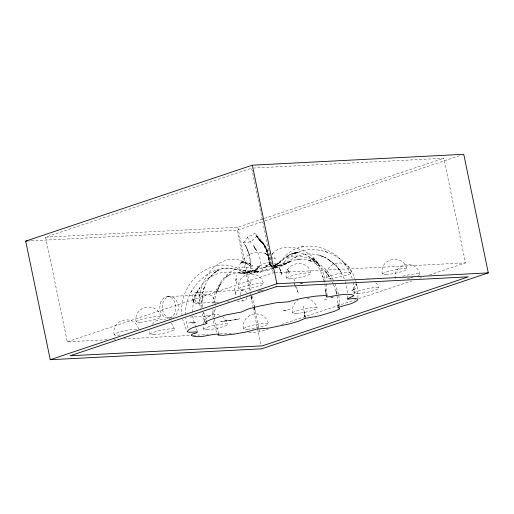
<?xml version="1.0" encoding="UTF-8"?>
<svg xmlns="http://www.w3.org/2000/svg" width="514" height="514" viewBox="0 0 514 514"><rect width="100%" height="100%" fill="white"/><g stroke="black" fill="none" stroke-linecap="round" stroke-linejoin="round"><path stroke-width="0.39" stroke-dasharray="2.57 1.93" d="M114.179 334.749C110.786 319.021 134.687 313.771 138.529 328.979M136.165 321.937C132.798 305.727 157.406 301.063 160.798 316.804M149.863 334.376L149.87 329.223M203.236 329.435L203.242 324.283M238.83 288.9C235.463 272.696 260.078 268.025 263.47 283.767M243.732 328.806C240.366 312.602 264.973 307.937 268.366 323.679M286.382 278.421C283.015 262.211 307.623 257.546 311.015 273.287M292.492 313.154L292.498 308.002L294.381 303.568L297.812 300.202M326.872 277.791C323.505 261.587 348.119 256.923 351.512 272.664M354.127 293.186L354.133 288.033L356.016 283.599M382.3 274.206C378.934 258.002 403.548 253.338 406.94 269.079M354.088 293.995L353.304 282.437M185.676 314.497C183.89 286.818 215.809 257.501 242.589 271.848L241.972 271.553L245.724 272.555L242.627 272.079L249.83 272.317L248.892 272.407C256.871 271.386 264.71 271.071 272.324 268.135M358.007 298.075L357.468 287.667L356.909 284.782L356.003 284.203L356.909 284.897L356.375 285.938M337.923 307.623L337.081 295.955M192.551 311.914L193.116 304.211L194.163 299.469L193.797 300.947L195.603 295.447L199.676 287.898L197.312 291.695C202.844 281.152 213.329 272.799 225.53 272.157C234.294 271.508 243.43 274.765 251.956 271.765L245.351 272.805L250.196 272.182C256.769 267.974 264.877 268.109 272.124 265.693M356.889 285.321L356.909 284.782L356.543 285.617M338.758 307.083L338.996 302.83L338.816 307.07M261.896 271.527L261.947 271.09C260.861 272.863 257.463 272.227 255.593 271.797L258.163 271.983L254.726 271.803L257.128 271.893L254.713 272.227L257.122 271.553L253.89 271.726L256.492 271.643L253.82 272.6L256.03 271.675L255.497 271.694M235.862 280.515L236.125 278.781L236.453 283.458L235.862 280.515L236.453 275.388M250.479 284.062L251.095 279.025M214.274 303.003C215.064 295.987 217.332 289.131 221.001 283.092L216.6 292.395C219.131 285.501 222.999 278.44 229.597 274.701L227.259 276.211M212.912 303.607C213.863 283.497 236.633 255.721 257.546 271.97L254.032 270.666L252.56 271.893M215.379 308.753L214.28 311.857A10.646 8.468 73.9 0 1 212.635 314.138L209.423 316.007M243.353 242.492L248.872 242.267L251.931 240.745L256.467 236.401L254.886 233.195L251.59 235.521L248.133 236.35L247.305 237.224L246.206 240.089L243.392 242.396L245.66 245.904M251.005 265.822L250.196 272.182L248.802 272.548M202.497 293.462L204.707 286.028L203.114 290.487M246.958 297.388L246.547 298.467A5.371 4.196 81 0 1 244.754 300.491L243.977 300.818A5.403 3.425 73 0 1 243.199 300.883L241.368 299.482M269.092 258.94L269.651 257.36M272.227 267.46L271.443 266.901L270.974 264.716L269.195 264.023L269.599 264.562M203.512 323.647C205.105 316.528 213.94 312.178 220.448 315.545M266.503 266.811L266.933 265.841M191.131 292.055L192.14 290.237M273.744 263.065L279.777 265.918L277.823 265.134L279.314 265.706L276.943 265.545L278.247 265.513L276.294 265.976L279.25 265.173L277.052 265.783L274.444 267.409C289.588 244.503 324.25 259.724 333.547 280.792M264.01 267.447L264.434 267.383L263.367 267.595L264.376 266.952M271.707 254.854L272.696 253.608L271.707 254.854C279.044 244.253 294.837 246.174 304.841 251.571C316.303 257.064 322.766 269.156 325.677 281.042M239.697 264.395L241.657 262.243L240.95 263.47C245.255 253.094 259.846 248.731 268.854 255.644L268.302 255.304L269.786 255.856M271.559 266.425L271.334 265.243L271.63 266.425L270.049 266.496M152.33 324.225C155.234 320.216 161.01 318.256 165.656 319.939M274.855 267.164L275.986 266.226C272.593 271.071 266.58 269.413 261.992 271.45M266.978 266.599L267.511 266.284L265.487 267.19L266.708 266.734M225.087 277.881C230.696 272.459 238.907 272.414 246.161 273.294M274.772 267.344L275.845 266.522L274.444 267.409M243.392 242.396L243.97 241.991M272.831 268.796L273.159 268.578M273.532 265.834L278.029 263.014L273.165 266.001M240.925 262.982L242.505 261.986L240.366 262.705L243.642 261.742L241.612 262.217L243.475 262.108L242.73 261.941L245.499 262.654L244.176 262.172L249.643 265.397L245.878 262.924L248.262 264.447C221.181 245.557 193.457 282.578 200.704 308.663M207.566 278.627L212.057 275.832M355.354 280.091C346.995 250.903 302.618 237.564 283.368 263.393L284.255 262.718L277.04 266.265L277.579 266.04L273.48 267.062L277.451 266.226L273.454 266.939C283.163 266.425 290.436 258.735 299.321 255.766C308.034 252.56 317.941 253.633 326.017 258.086L318.802 255.002L323.602 256.871L328.722 259.673L327.874 259.184L335.411 265.006L327.617 258.953C332.924 262.384 337.704 266.779 341.045 272.182L336.053 265.41L339.953 270.493L344.598 279.372M286.035 263.489L290.333 261.433L281.203 266.066L275.324 268.083M274.521 265.661L279.34 262.782L288.778 255.207L285.81 257.238L291.175 253.974L295.152 252.792L289.202 254.95L293.751 253.055L298.036 252.483L293.751 253.055M286.896 263.168L281.19 265.969L290.937 261.221L282.713 265.365L283.606 264.896M273.872 266.021L279.494 262.66L274.386 265.796M258.87 271.765L256.769 270.544L255.651 270.422L254.726 270.917L256.133 269.844L255.387 270.653C258.748 265.243 265.006 261.825 271.431 262.635M330.592 297.979L333.258 296.874M296.989 252.625L293.687 254.257L297.343 252.451M260.983 271.951L259.326 271.996M256.03 271.675L253.055 272.992L244.593 273.397M294.233 257.726L298.056 256.023M279.655 265.597L284.627 263.438M289.459 261.819L293.455 260.264L300.761 258.979L296.893 259.287C301.885 258.696 306.974 259.377 311.593 261.388L310.199 260.836M324.328 299.97L327.553 298.904M290.23 309.1L282.52 310.912L287.268 309.826M106.938 339.767L67.283 341.81L45.611 237.166L251.642 168.142L273.307 272.78L465.498 262.879L443.833 158.241L254.012 168.02M45.611 237.166L237.802 227.272L263.65 218.611M264.389 218.36L443.833 158.241M31.181 240.835L237.108 230.227L264.305 221.116M265.063 220.859L459.966 155.562M67.283 341.81L273.307 272.78M248.795 332.455L259.474 331.909L268.302 328.947M281.543 324.514L355.861 299.611M358.804 298.628L411.785 280.875M419.88 278.164L421.351 277.669M429.447 274.958L465.498 262.879M331.421 297.555L333.445 296.88M352.206 278.524C347.046 260.778 330.296 247.587 311.934 246.277C303.793 245.525 295.28 247.722 288.849 252.83C283.073 256.672 281.627 262.975 274.842 265.494L280.451 261.896L274.971 265.404L272.966 266.021M257.482 291.528L263.913 290.037M275.208 268.045L277.83 267.286L274.649 268.09M302.251 283.278L299.36 283.856L302.817 283.124M234.943 319.804L239.646 318.828L234.943 319.804L220.313 321.507M221.155 321.539L236.421 319.451M265.352 266.123L267.376 265.667M303.556 246.502L299.906 247.292M265.269 265.751L267.704 265.288M259.377 290.943L262.718 290.32M268.25 264.459L268.918 264.344M189.865 317.08L209.416 316.007M254.032 270.666L255.651 270.422M215.546 303.729L214.184 299.103L211.916 296.122A10.531 7.935 -72.3 0 0 209.725 294.863C202.625 292.999 200.087 302.367 201.469 307.751M271.906 268.269L273.255 268.064M223.853 321.128L231.351 320.37M256.467 236.177L263.952 244.889L263.592 244.291C269.098 250.189 269.497 258.69 271.508 265.86L271.058 265.905L272.703 266.695M190.816 322.811L195.654 322.824L188.554 322.619M191.966 323.004L194.472 322.946M298.036 252.483L295.312 252.689L301.198 253.036L306.254 254.944L305.444 254.578L311.606 258.793L311.047 258.349L314.138 261.388L313.746 260.99C319.464 267.203 322.824 275.196 324.771 283.33M28.052 240.995L30.397 240.873M196.027 292.537L243.385 290.121A5.32 4.003 -78.8 0 1 244.272 290.326L244.561 290.449A5.326 4.138 -79.3 0 1 245.602 291.232L246.29 292.068A5.243 4.504 -79.4 0 1 246.656 292.723M167.166 296.655L207.489 294.58M196.419 303.311A5.391 4.009 87.1 0 0 199.593 295.145A5.391 4.009 87.1 0 0 192.654 295.319A5.391 4.009 87.1 0 0 196.419 303.311L218.746 302.161M227.516 301.712L229.109 301.628M237.082 301.217L243.463 300.889M168.618 318.179L172.55 317.973M113.806 339.413L115.329 339.33M123.72 338.899L190.071 335.481M193.123 335.327L208.376 334.537M219.812 333.952L233.542 333.245M208.748 316.11L205.754 315.384L203.107 312.409M367.51 278.177L368.493 278.202M239.074 272.908L245.127 273.442L239.074 272.908L239.768 272.94M202.432 307.141C200.801 295.589 203.782 283.111 212.121 274.662L211.119 275.735L216.58 271.129L213.207 273.461L218.874 269.985L215.893 271.514C227.702 263.431 241.098 273.551 253.563 270.403L249.033 271.141L253.068 270.685C244.767 273.236 238.021 267.479 230.426 265.751C222.568 264.222 214.267 265.288 207.142 268.976C190.071 277.309 179.444 296.61 182.04 315.519M249.99 271.244L244.259 270.833L247.337 271.135M319.547 250.177L319.881 250.228M245.024 261.793L247.202 262.236M270.974 264.716L270.544 264.62L270.936 265.327M327.482 252.355L324.205 251.288M306.852 298.171C311.876 299.18 315.718 303.189 317.125 308.021M308.426 260.142L311.593 261.388M272.401 266.22L270.807 265.012L271.508 265.86C267.71 264.659 270.011 259.538 268.565 256.814C267.216 248.982 263.239 241.779 257.475 236.318L258.76 237.744L254.886 233.195M310.013 260.688C318.995 264.562 326.551 271.54 331.254 280.098M271.546 265.822L270.64 265.301L271.553 266.014L271.129 265.455L271.443 266.901M266.168 253.967L268.854 255.644M256.101 271.212L257.077 271.9M308.535 256.216L312.685 259.274M274.463 257.977L275.286 258.664L273.442 256.531M249.637 265.166L251.449 266.721M318.179 264.138L312.493 258.002L314.594 259.705L312.493 258.002L316.643 262.14L319.31 265.59L316.643 262.14M375.766 282.616L376.762 283.58L378.76 288.052M222.369 316.457L225.877 319.83L227.875 324.302M171.001 323.319L172.505 324.764L174.503 329.243M325.227 271.328L330.534 277.798M312.056 258.825L315.557 262.275M262.14 242.916L256.467 236.401M255.933 235.708L262.827 243.495L260.919 241.329L264.755 246.405L263.759 244.902L267.595 253.37L267.383 252.759L269.349 262.815L268.469 256.762L269.227 261.703M327.058 273.332L328.819 275.652M315.21 260.604L316.136 261.857M343.725 262.68L346.063 265.892M264.704 246.893C266.637 250.241 268.07 254.089 268.559 257.977L265.847 248.236M269.683 264.132L269.445 263.142M247.305 237.224L251.044 242.679M253.383 245.005L258.857 254.558M261.53 241.105L263.155 243.636M287.101 271.283L288.952 274.238M262.815 242.524L263.933 244.446M272.208 257.289L273.095 258.87M245.236 245.281L248.692 252.245L249.868 256.415M279.346 268.462L282.064 273.666L280.233 269.554L281.813 275.658M293.732 278.839L295.37 282.025M294.066 282.944L294.76 284.351M196.13 328.574L197.774 332.044M334.781 283.471L338.565 293.931M201.931 313.649L205.388 322.593M203.762 319.046L205.362 322.535M332.372 282.115L333.252 284.049M333.547 284.698L336.869 294.483M294.381 283.644L295.325 285.733M295.646 286.433L298.403 293.321L295.73 286.446M186.203 329.39L182.663 319.226M419.97 274.245C416.578 258.503 391.964 263.174 395.33 279.378A12.58 1.709 -11.7 0 1 395.703 278.806M245.949 246.309L249.412 255.355M206.782 322.291L203.416 312.358M270.923 265.288L270.191 261.999M246.759 248.14L248.86 253.781L250.89 263.425M218.97 334.023L214.929 321.513L213.863 309.28M355.604 280.779L356.369 282.848M278.999 266.451L280.843 272.542M195.654 327.2L193.225 319.374L192.814 316.271M216.567 332.057L213.843 323.1L213.291 319.663M345.292 281.531L346.5 285.476L347.47 293.648M324.366 281.473L322.606 275.857L323.582 278.974M262.301 270.03L261.375 264.986M187.995 327.983L186.55 322.991L185.901 318.063M356.549 283.529L356.909 284.897M259.628 256.916L261.035 264.89M240.603 297.51L240.436 296.745M237.802 227.272L251.063 291.303M252.033 295.987L254.134 306.138M254.295 306.922L259.474 331.909M237.108 230.227L249.798 291.483M249.958 292.267L252.888 306.408M253.049 307.192L257.276 327.611M257.443 328.395L260.855 344.888M303.144 305.888L305.355 318.359L304.494 312.191L304.802 316.714L304.153 311.882L305.085 318.417M269.169 262.487L269.375 263.656M254.616 308.175L255.188 311.49L254.726 308.548M338.822 295.299L339.895 304.789M250.022 258.548L251.031 267.755M254.61 307.815L254.147 304.873L254.52 307.513M324.887 284.049L326.114 294.869L325.677 289.221L326.075 294.419M326.223 283.882L327.129 295.672M213.117 318.352L212.616 308.998M247.221 295.409L247.195 295.004M215.662 305.284L215.694 305.759M240.231 294.895L240.276 292.929L240.912 291.335A5.481 2.988 -88 0 1 241.496 290.68L242.242 290.269A5.365 3.784 -83.6 0 1 243.096 290.114M347.348 295.865L347.361 298.107M402.758 276.204A12.58 1.709 -11.7 0 1 416.899 273.782A12.58 1.709 -11.7 0 1 418.255 275.549M413.179 277.245A12.58 1.709 -11.7 0 1 410.538 277.92M409.851 278.08A12.58 1.709 -11.7 0 1 406.343 278.813M120.212 334.961A12.58 1.709 -11.7 0 1 118.753 332.404A12.58 1.709 -11.7 0 1 138.189 329.256M169.626 317.999A10.788 8.018 87.1 0 1 162.88 302.862A10.788 8.018 87.1 0 1 175.48 299.283A10.788 8.018 87.1 0 1 174.548 316.605M174.053 316.965A10.788 8.018 87.1 0 1 173.539 317.279M172.46 317.755A10.788 8.018 87.1 0 1 171.342 318.018M251.545 296.944L251.211 300.311L251.185 294.94L251.545 296.944M193.829 299.623L192.827 303.144L194.311 298.114L193.829 299.623M258.76 266.676L257.096 268.417L259.621 265.899L258.76 266.676M354.223 289.485L351.075 290.776L356.074 288.405L354.223 289.485M266.515 269.805L265.854 269.998L266.515 269.805M252.265 273.05L250.145 273.326L252.265 273.05M257.944 268.867L255.214 269.015L257.944 268.867M259.191 267.826L257.36 266.393L259.191 267.826M266.74 254.424L265.115 253.633L267.775 254.963L266.74 254.424M250.151 264.125L248.827 263.329L252.907 266.143L248.93 263.309L250.151 264.125M259.955 240.475L258.124 238.58L261.677 242.672L259.955 240.475M288.553 271.019L286.883 269.066L289.986 273.037L288.553 271.019M255.137 248.346L253.286 245.853L256.383 250.659L255.137 248.346M264.678 245.679L262.75 242.39L265.43 247.009L264.678 245.679M266.278 248.391L265.333 246.636L267.717 251.147L266.278 248.391M336.921 293.211L336.079 290.224L337.152 294.265L336.921 293.211M235.573 294.766L234.718 288.444L235.573 294.766M357.84 293.616A12.58 1.709 -11.7 0 0 378.394 288.624A12.58 1.709 -11.7 0 0 363.102 289.62A12.58 1.709 -11.7 0 0 357.84 293.616M242.544 289.331A12.58 1.709 -11.7 0 0 263.097 284.338A12.58 1.709 -11.7 0 0 247.806 285.334A12.58 1.709 -11.7 0 0 242.544 289.331M206.949 329.866A12.58 1.709 -11.7 0 0 227.503 324.874A12.58 1.709 -11.7 0 0 212.211 325.87A12.58 1.709 -11.7 0 0 206.949 329.866M153.583 334.8A12.58 1.709 -11.7 0 0 174.13 329.808A12.58 1.709 -11.7 0 0 158.839 330.81A12.58 1.709 -11.7 0 0 153.583 334.8M296.205 313.585A12.58 1.709 -11.7 0 0 316.759 308.593A12.58 1.709 -11.7 0 0 301.467 309.589A12.58 1.709 -11.7 0 0 296.205 313.585M386.014 274.637A12.58 1.709 -11.7 0 0 406.568 269.644A12.58 1.709 -11.7 0 0 391.276 270.64A12.58 1.709 -11.7 0 0 386.014 274.637M330.586 278.222A12.58 1.709 -11.7 0 0 351.139 273.23A12.58 1.709 -11.7 0 0 335.848 274.225A12.58 1.709 -11.7 0 0 330.586 278.222M290.095 278.851A12.58 1.709 -11.7 0 0 310.642 273.853A12.58 1.709 -11.7 0 0 295.351 274.855A12.58 1.709 -11.7 0 0 290.095 278.851M247.446 329.236A12.58 1.709 -11.7 0 0 268 324.244A12.58 1.709 -11.7 0 0 252.708 325.246A12.58 1.709 -11.7 0 0 247.446 329.236M139.879 322.368A12.58 1.709 -11.7 0 0 160.426 317.376A12.58 1.709 -11.7 0 0 145.141 318.372A12.58 1.709 -11.7 0 0 139.879 322.368M160.966 301.692A10.788 8.018 87.1 0 0 167.847 318.192A10.788 8.018 87.1 0 0 174.863 302.367A10.788 8.018 87.1 0 0 160.966 301.692M195.037 295.242A5.391 4.009 87.1 0 0 198.86 303.189A5.391 4.009 87.1 0 0 201.976 294.978A5.391 4.009 87.1 0 0 195.037 295.242"/><path stroke-width="0.77" d="M25.7 241.117L252.329 165.187L463.744 154.296L488.3 272.883L261.671 348.813L50.256 359.704L25.7 241.117L27.268 241.034M50.256 359.704L276.892 283.773L488.3 272.883M252.329 165.187L276.892 283.773M218.906 334.139L217.955 335.186L223.442 335.282L234.647 334.055L246.373 331.916L257.373 328.966L268.803 328.112L290.037 323.762L298.473 321.269L305.085 318.417L319.001 315.937L334.325 311.336L339.362 308.991L339.722 308.233L338.032 307.815L338.276 307.301L351.653 303.543L356.286 301.185L357.802 299.823L357.789 299.109C352.829 296.912 339.047 302.386 353.94 295.73L352.231 294.721L347.091 294.259L339.536 294.907L328.311 296.899L326.146 296.861L327.129 295.672L326.377 295.421L315.776 296.122L302.483 298.139L287.628 301.911L276.288 302.733L257.771 306.434L248.249 309.017L241.304 312.056L225.993 314.921L210.791 319.49L205.465 322.079L205.555 322.708L207.078 323.017L206.872 323.492L192.641 327.649L188.85 329.654L187.192 331.44L187.7 331.973L189.634 332.282L197.582 331.851C196.958 333.74 192.268 333.085 191.144 335.115L191.439 335.571C200.338 338.887 210.31 333.734 218.906 334.139M276.198 286.728L70.167 355.759L262.358 345.858L468.389 276.834L276.198 286.728"/></g></svg>
